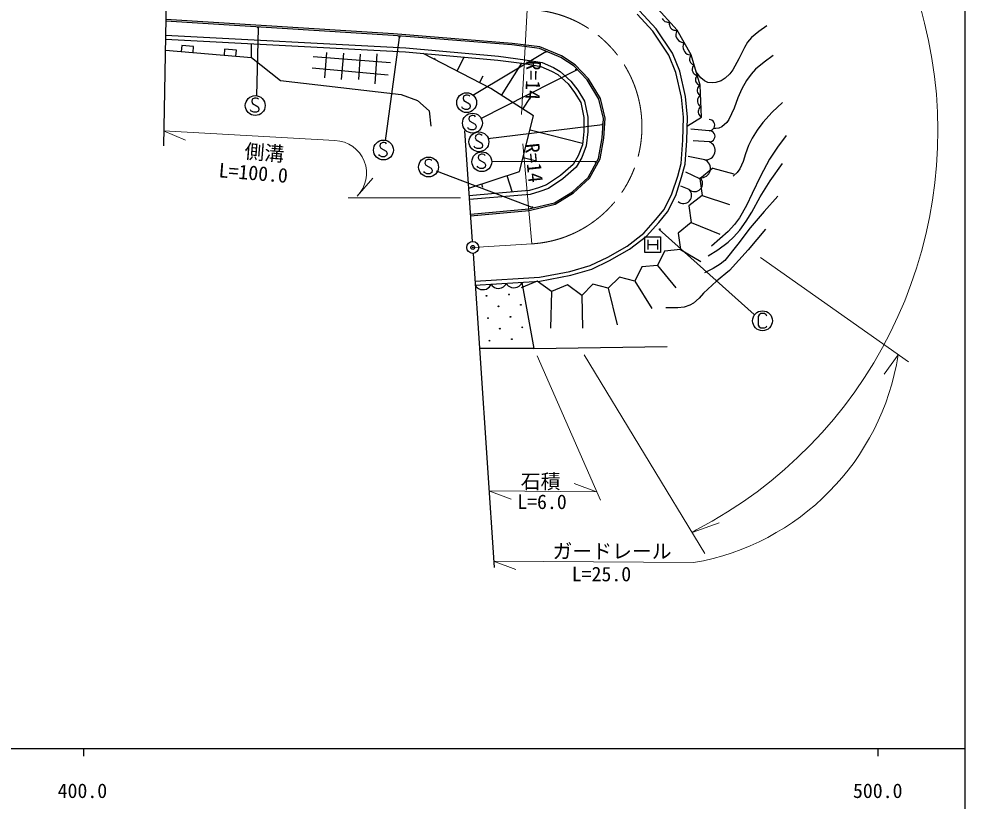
# Model space of a CAD drawing. Units: millimetres, scale not verified. Extents: x 40000 to 680000, y 20000 to 380000.
# Drawn here: x 459850 to 579000, y 198357 to 296905 of the extents above; entities that cross this region are included whole.
import ezdxf
from ezdxf.enums import TextEntityAlignment as Align

# ---------------------------------------------------------------- set-up
doc = ezdxf.new("R2010")
doc.units = ezdxf.units.MM
doc.header["$LTSCALE"] = 1000
doc.header["$PDMODE"] = 32
doc.header["$PDSIZE"] = 500
doc.linetypes.add('CHAIN', pattern=[18.5, 12, -1.5, 3.5, -1.5])
for name, color, linetype, lineweight in [('M-BGD', 7, 'Continuous', 25), ('M-BGD-EXST', 7, 'Continuous', 25), ('M-BMK', 2, 'CHAIN', 13), ('M-BMK-OTRS', 5, 'Continuous', 25), ('M-BMK-SRVR', 3, 'Continuous', 25), ('M-STR-HTXT', 7, 'Continuous', 13), ('M-STR-STRC', 7, 'Continuous', 25), ('M-TTL-BAND', 7, 'Continuous', 25)]:
    doc.layers.add(name, color=color, linetype=linetype, lineweight=lineweight)
doc.layers.add('M-OTRS', color=6, linetype='Continuous')
doc.styles.add('ＭＳ ゴシック', font='')
doc.styles.get('ＭＳ ゴシック').set_extended_font_data('MS Gothic')

msp = doc.modelspace()

# ---------------------------------------------------------------- linework, layer by layer
at = {"layer": 'M-BGD'}
for p, q in [((540094, 295672), (538018, 297903)), ((542746, 295489), (539911, 298602)), ((539700, 295361), (537703, 297508)), ((540866, 296972), (540958, 296829)), ((540958, 296829), (541071, 296704)), ((541071, 296704), (541205, 296599)), ((542141, 292585), (540094, 295672)), ((541205, 296599), (541380, 296531)), ((541380, 296531), (541518, 296505)), ((541518, 296505), (541636, 296500)), ((541636, 296500), (541796, 296532)), ((541750, 296375), (541744, 296257)), ((541744, 296257), (541757, 296117)), ((541796, 296532), (541750, 296375)), ((541757, 296117), (541808, 295937)), ((541808, 295937), (541901, 295794)), ((541901, 295794), (542014, 295669)), ((542014, 295669), (542148, 295564)), ((542148, 295564), (542323, 295496)), ((542323, 295496), (542460, 295470)), ((542579, 295465), (542739, 295497)), ((478319, 294373), (508528, 292757)), ((478328, 294873), (508564, 293256)), ((541697, 292350), (539700, 295361)), ((542460, 295470), (542579, 295465)), ((542604, 295158), (542581, 294980)), ((542581, 294980), (542595, 294738)), ((542595, 294738), (542671, 294533)), ((542644, 295306), (542604, 295158)), ((542746, 295489), (542644, 295306)), ((542671, 294533), (542778, 294346)), ((544526, 292375), (542746, 295489)), ((542778, 294346), (542916, 294176)), ((480346, 293560), (480281, 292812)), ((481840, 293431), (480346, 293560)), ((481776, 292684), (481840, 293431)), ((489142, 292049), (489142, 293727)), ((508564, 293256), (520227, 292196)), ((542916, 294176), (543117, 294042)), ((543117, 294042), (543282, 293970)), ((543282, 293970), (543430, 293930)), ((543430, 293930), (543640, 293926)), ((543497, 293595), (543474, 293417)), ((543474, 293417), (543488, 293176)), ((543488, 293176), (543564, 292970)), ((543537, 293743), (543497, 293595)), ((543640, 293926), (543537, 293743)), ((478294, 292984), (489142, 292049)), ((485754, 293093), (485690, 292346)), ((487249, 292964), (485754, 293093)), ((487184, 292217), (487249, 292964)), ((489142, 292049), (492778, 289158)), ((496906, 292168), (506626, 291393)), ((498597, 292661), (498315, 289492)), ((500710, 292591), (500428, 289280)), ((502823, 292450), (502611, 289280)), ((504936, 292520), (504654, 288717)), ((508528, 292757), (520173, 291699)), ((519263, 288132), (510774, 292553)), ((512189, 291816), (512279, 291991)), ((515018, 290343), (515926, 292085)), ((520227, 292196), (523599, 291768)), ((542595, 290153), (541697, 292350)), ((543074, 290304), (542141, 292585)), ((543564, 292970), (543671, 292783)), ((543671, 292783), (543809, 292613)), ((543809, 292613), (544010, 292479)), ((544010, 292479), (544175, 292408)), ((544175, 292408), (544323, 292367)), ((544323, 292046), (544291, 291875)), ((544323, 292367), (544533, 292363)), ((544369, 292168), (544323, 292046)), ((544422, 292264), (544369, 292168)), ((544526, 292375), (544422, 292264)), ((545629, 288552), (544526, 292375)), ((496765, 290760), (506344, 289844)), ((520173, 291699), (523525, 291273)), ((520615, 287269), (523196, 291315)), ((523525, 291273), (525583, 290921)), ((523599, 291768), (525729, 291404)), ((525583, 290921), (526938, 290323)), ((525729, 291404), (527163, 290770)), ((527163, 290770), (528008, 290290)), ((544291, 291875), (544309, 291718)), ((544309, 291718), (544353, 291568)), ((544353, 291568), (544421, 291425)), ((544421, 291425), (544539, 291297)), ((544539, 291297), (544643, 291219)), ((544668, 290772), (544634, 290587)), ((544643, 291219), (544740, 291165)), ((544717, 290903), (544668, 290772)), ((544775, 291007), (544717, 290903)), ((544740, 291165), (544886, 291126)), ((544886, 291126), (544775, 291007)), ((517848, 288869), (518302, 289740)), ((526938, 290323), (527712, 289883)), ((527712, 289883), (528996, 288705)), ((528008, 290290), (529365, 289045)), ((543294, 287058), (542595, 290153)), ((543789, 287137), (543074, 290304)), ((544634, 290587), (544653, 290418)), ((544653, 290418), (544700, 290257)), ((544700, 290257), (544773, 290103)), ((544773, 290103), (544901, 289965)), ((544901, 289965), (545013, 289881)), ((545013, 289881), (545117, 289823)), ((545118, 289574), (545072, 289452)), ((545117, 289823), (545274, 289781)), ((545171, 289670), (545118, 289574)), ((545274, 289781), (545171, 289670)), ((492778, 289158), (507979, 287386)), ((528996, 288705), (529821, 287652)), ((529365, 289045), (530233, 287936)), ((545072, 289452), (545040, 289281)), ((545040, 289281), (545058, 289124)), ((545058, 289124), (545102, 288974)), ((545102, 288974), (545170, 288831)), ((545170, 288831), (545288, 288703)), ((545288, 288703), (545392, 288624)), ((545429, 288387), (545356, 288279)), ((545392, 288624), (545488, 288571)), ((545503, 288468), (545429, 288387)), ((545488, 288571), (545635, 288532)), ((545629, 288552), (545503, 288468)), ((545817, 284544), (545629, 288552)), ((507979, 287386), (510031, 286640)), ((524672, 284681), (519263, 288132)), ((529821, 287652), (530594, 286364)), ((530233, 287936), (531067, 286548)), ((545285, 288120), (545266, 287962)), ((545266, 287962), (545274, 287807)), ((545274, 287807), (545307, 287652)), ((545356, 288279), (545285, 288120)), ((545307, 287652), (545392, 287500)), ((545392, 287500), (545475, 287400)), ((545554, 287163), (545474, 287075)), ((545475, 287400), (545557, 287325)), ((545690, 287254), (545554, 287163)), ((545557, 287325), (545690, 287254)), ((510031, 286640), (511523, 285334)), ((523320, 285544), (524260, 287018)), ((530594, 286364), (530980, 284474)), ((531067, 286548), (531480, 284524)), ((543544, 284511), (543294, 287058)), ((544045, 284527), (543789, 287137)), ((545319, 286788), (545299, 286619)), ((545299, 286619), (545307, 286451)), ((545307, 286451), (545343, 286284)), ((545395, 286959), (545319, 286788)), ((545343, 286284), (545435, 286120)), ((545474, 287075), (545395, 286959)), ((545435, 286120), (545524, 286012)), ((545524, 286012), (545612, 285932)), ((511523, 285334), (511709, 283376)), ((545411, 285422), (545393, 285265)), ((545393, 285265), (545400, 285110)), ((545400, 285110), (545433, 284955)), ((545482, 285582), (545411, 285422)), ((545433, 284955), (545519, 284803)), ((545555, 285690), (545482, 285582)), ((545519, 284803), (545601, 284703)), ((545629, 285771), (545555, 285690)), ((545612, 285932), (545756, 285855)), ((545756, 285855), (545629, 285771)), ((522900, 277687), (524672, 284681)), ((530980, 284474), (530980, 282713)), ((531480, 284524), (531480, 282687)), ((543444, 281616), (543544, 284511)), ((543943, 281590), (544045, 284527)), ((544063, 283417), (545817, 284544)), ((545601, 284703), (545683, 284628)), ((545683, 284628), (545816, 284557)), ((516953, 268860), (516025, 282794)), ((524229, 282933), (530820, 281263)), ((530980, 282713), (530809, 281038)), ((531480, 282687), (531299, 280923)), ((546788, 282822), (544460, 283000)), ((543240, 278674), (543444, 281616)), ((543735, 278590), (543943, 281590)), ((546819, 281412), (544772, 281544)), ((530809, 281038), (530293, 279663)), ((531299, 280923), (530747, 279449)), ((523343, 279436), (525025, 279010)), ((530293, 279663), (529649, 278547)), ((530747, 279449), (530040, 278224)), ((546224, 279158), (544148, 279568)), ((516505, 275586), (522900, 277687)), ((529649, 278547), (528060, 277172)), ((530040, 278224), (528363, 276773)), ((542809, 277095), (543240, 278674)), ((543289, 276953), (543735, 278590)), ((547231, 278082), (545577, 276762)), ((547231, 278082), (549868, 277384)), ((521301, 277162), (521982, 275090)), ((528060, 277172), (526299, 276004)), ((528363, 276773), (526528, 275556)), ((542091, 274846), (542809, 277095)), ((542555, 274655), (543289, 276953)), ((545577, 276762), (543836, 277592)), ((545577, 276762), (545876, 274667)), ((518104, 276111), (518233, 275717)), ((524151, 275274), (522648, 275145)), ((525268, 275617), (524151, 275274)), ((526299, 276004), (525268, 275617)), ((526528, 275556), (525429, 275144)), ((544251, 275400), (543212, 275824)), ((522648, 275145), (516568, 274631)), ((522690, 274647), (516602, 274132)), ((524247, 274780), (522690, 274647)), ((525429, 275144), (524247, 274780)), ((541087, 272884), (542091, 274846)), ((541508, 272609), (542555, 274655)), ((545876, 274667), (544222, 273346)), ((545876, 274667), (549348, 273536)), ((540034, 271593), (541087, 272884)), ((544222, 273346), (544521, 271251)), ((540415, 271269), (541508, 272609)), ((538551, 269918), (540034, 271593)), ((538894, 269551), (540415, 271269)), ((544521, 271251), (542867, 269931)), ((544521, 271251), (548100, 269792)), ((536446, 268291), (538551, 269918)), ((536723, 267874), (538894, 269551)), ((542867, 269931), (543166, 267836)), ((534006, 266904), (536446, 268291)), ((531805, 265851), (534006, 266904)), ((534237, 266460), (536723, 267874)), ((541158, 267663), (540287, 265846)), ((543166, 267836), (541158, 267663)), ((543166, 267836), (545708, 266360)), ((529221, 265086), (531805, 265851)), ((531985, 265383), (534237, 266460)), ((540287, 265846), (538278, 265673)), ((540287, 265846), (542588, 263031)), ((525393, 264368), (529221, 265086)), ((525456, 263871), (529338, 264599)), ((529338, 264599), (531985, 265383)), ((538278, 265673), (537407, 263856)), ((517244, 263343), (525456, 263871)), ((517287, 263846), (525393, 264368)), ((517320, 263347), (517452, 263155)), ((519209, 263264), (519316, 263471)), ((519316, 263471), (519442, 263288)), ((521004, 263271), (521110, 263392)), ((521110, 263392), (521212, 263589)), ((521212, 263589), (521345, 263396)), ((521345, 263396), (521472, 263284)), ((522837, 263248), (522989, 263378)), ((522989, 263378), (523101, 263505)), ((525134, 263865), (523096, 263009)), ((523101, 263505), (523209, 263712)), ((523199, 263712), (524690, 255387)), ((526907, 262543), (525134, 263865)), ((528945, 263399), (526907, 262543)), ((530717, 262077), (528945, 263399)), ((532136, 263478), (530717, 262077)), ((534062, 262967), (532136, 263478)), ((535481, 264367), (534062, 262967)), ((537407, 263856), (535481, 264367)), ((537407, 263856), (539572, 260431)), ((517452, 263155), (517579, 263043)), ((517579, 263043), (517746, 262933)), ((517746, 262933), (517993, 262828)), ((517993, 262828), (518235, 262803)), ((518235, 262803), (518475, 262818)), ((518475, 262818), (518712, 262873)), ((518712, 262873), (518944, 263007)), ((518944, 263007), (519096, 263137)), ((519096, 263137), (519209, 263264)), ((519442, 263288), (519562, 263182)), ((519562, 263182), (519721, 263077)), ((519721, 263077), (519956, 262978)), ((519956, 262978), (520186, 262954)), ((520186, 262954), (520413, 262968)), ((520413, 262968), (520638, 263020)), ((520638, 263020), (520859, 263148)), ((520859, 263148), (521004, 263271)), ((521472, 263284), (521639, 263174)), ((521639, 263174), (521886, 263069)), ((521886, 263069), (522128, 263044)), ((522128, 263044), (522367, 263059)), ((522367, 263059), (522604, 263114)), ((522604, 263114), (522837, 263248)), ((526907, 262543), (526779, 257935)), ((534062, 262967), (535204, 258351)), ((530717, 262077), (530835, 257935)), ((524690, 255387), (517850, 255387)), ((524690, 255387), (541472, 255642))]:
    msp.add_line(p, q, dxfattribs=at)
for points in [[(554027, 296040), (553014, 295339), (552103, 294565), (551612, 293986), (551205, 293323), (550511, 291867), (549741, 290480), (549360, 289983), (548772, 289423), (548264, 289108), (547629, 288893), (547219, 288846), (546621, 288912), (546182, 289109), (545728, 289488), (545079, 290291)], [(554827, 292291), (553680, 291459), (552616, 290553), (552050, 289940), (551469, 289135), (550884, 288082), (550398, 286966), (549927, 285670), (549259, 284220), (548978, 283842), (548358, 283291), (547994, 283128), (547631, 283079), (547328, 283092)], [(556025, 286387), (554721, 285137), (553535, 283848), (552815, 282895), (552187, 281873), (551747, 280964), (551363, 279919), (551046, 278934), (550642, 278018), (550305, 277540), (549847, 277114), (549801, 277077)], [(556473, 282205), (555390, 280764), (554373, 279224), (553249, 277103), (552207, 274910), (551475, 273402), (550577, 271842), (549951, 270996), (549148, 270101), (547063, 268264)], [(546664, 267069), (547859, 267820), (549151, 268760), (549838, 269387), (550630, 270285), (551449, 271431), (552142, 272571), (553210, 274498), (554436, 276487), (556025, 278670)], [(555427, 274587), (553679, 272657), (551942, 270580), (550398, 268513), (548756, 266485), (548142, 265985), (547289, 265471), (546167, 264928)], [(553884, 270405), (551681, 267820), (549313, 265200), (547717, 263875), (546062, 262333), (545515, 261723), (544782, 261074), (544350, 260827), (543621, 260598), (542825, 260505), (541772, 260505), (541329, 260522)]]:
    msp.add_lwpolyline(points, dxfattribs=at)
for centre in [(521566, 262194), (518743, 262019), (520242, 260695), (523065, 260870), (518918, 259196), (521741, 259371), (520417, 257872), (523240, 258047), (519093, 256373), (521916, 256548)]:
    msp.add_circle(centre, 50, dxfattribs=at)
for centre, radius, start, end in [((546772, 283526), 705, 271.27301, 91.27304), ((546803, 282117), 705, 271.27301, 91.27304), ((546348, 280331), 1180, 263.97766, 66.45689), ((545753, 278076), 1180, 263.97766, 66.45689), ((544925, 276165), 1020, 228.59701, 46.38209), ((543548, 274662), 1020, 228.59701, 46.38209)]:
    msp.add_arc(centre, radius, start, end, dxfattribs=at)
at = {"layer": 'M-BGD-EXST'}
for p, q in [((489978, 295754), (489754, 287196)), ((507750, 294577), (505978, 281565)), ((526191, 292761), (517018, 287252)), ((530068, 290435), (517965, 284297)), ((515828, 287157), (515778, 286857)), ((516128, 287307), (515828, 287157)), ((516328, 287307), (516128, 287307)), ((516528, 287257), (516328, 287307)), ((516628, 287157), (516528, 287257)), ((489212, 286789), (489162, 286489)), ((489162, 286489), (489262, 286239)), ((489512, 286939), (489212, 286789)), ((489262, 286239), (489962, 285839)), ((489712, 286939), (489512, 286939)), ((489912, 286889), (489712, 286939)), ((490012, 286789), (489912, 286889)), ((515778, 286857), (515878, 286607)), ((515878, 286607), (516578, 286207)), ((516578, 286207), (516678, 285957)), ((489112, 285289), (489012, 285439)), ((489412, 285139), (489112, 285289)), ((489762, 285139), (489412, 285139)), ((490012, 285289), (489762, 285139)), ((489962, 285839), (490062, 285589)), ((490062, 285589), (490012, 285289)), ((515728, 285657), (515628, 285807)), ((516028, 285507), (515728, 285657)), ((516378, 285507), (516028, 285507)), ((516628, 285657), (516378, 285507)), ((516678, 285957), (516628, 285657)), ((516565, 284577), (516515, 284277)), ((516515, 284277), (516615, 284027)), ((516865, 284727), (516565, 284577)), ((516615, 284027), (517315, 283627)), ((517065, 284727), (516865, 284727)), ((517265, 284677), (517065, 284727)), ((517365, 284577), (517265, 284677)), ((517315, 283627), (517415, 283377)), ((516465, 283077), (516365, 283227)), ((516765, 282927), (516465, 283077)), ((517115, 282927), (516765, 282927)), ((517365, 283077), (517115, 282927)), ((517415, 283377), (517365, 283077)), ((533324, 283560), (518913, 281788)), ((505658, 281335), (505358, 281185)), ((505858, 281335), (505658, 281335)), ((506058, 281285), (505858, 281335)), ((506158, 281185), (506058, 281285)), ((517376, 282218), (517326, 281918)), ((517326, 281918), (517426, 281668)), ((517676, 282368), (517376, 282218)), ((517426, 281668), (518126, 281268)), ((517876, 282368), (517676, 282368)), ((518076, 282318), (517876, 282368)), ((518176, 282218), (518076, 282318)), ((518126, 281268), (518226, 281018)), ((505358, 281185), (505308, 280885)), ((505308, 280885), (505408, 280635)), ((505408, 280635), (506108, 280235)), ((506108, 280235), (506208, 279985)), ((517276, 280718), (517176, 280868)), ((517576, 280568), (517276, 280718)), ((517926, 280568), (517576, 280568)), ((518176, 280718), (517926, 280568)), ((518226, 281018), (518176, 280718)), ((505258, 279685), (505158, 279835)), ((505558, 279535), (505258, 279685)), ((505908, 279535), (505558, 279535)), ((506158, 279685), (505908, 279535)), ((506208, 279985), (506158, 279685)), ((511035, 279047), (510985, 278747)), ((511335, 279197), (511035, 279047)), ((511535, 279197), (511335, 279197)), ((511735, 279147), (511535, 279197)), ((511835, 279047), (511735, 279147)), ((517744, 279711), (517694, 279411)), ((517694, 279411), (517794, 279161)), ((518044, 279861), (517744, 279711)), ((517794, 279161), (518494, 278761)), ((518244, 279861), (518044, 279861)), ((518444, 279811), (518244, 279861)), ((518544, 279711), (518444, 279811)), ((532450, 278886), (519359, 278944)), ((510935, 277547), (510835, 277697)), ((510985, 278747), (511085, 278497)), ((511085, 278497), (511785, 278097)), ((511785, 278097), (511885, 277847)), ((511885, 277847), (511835, 277547)), ((524504, 273134), (512446, 277718)), ((517644, 278211), (517544, 278361)), ((517944, 278061), (517644, 278211)), ((518294, 278061), (517944, 278061)), ((518544, 278211), (518294, 278061)), ((518494, 278761), (518594, 278511)), ((518594, 278511), (518544, 278211)), ((511235, 277397), (510935, 277547)), ((511585, 277397), (511235, 277397)), ((511835, 277547), (511585, 277397)), ((538652, 267469), (538652, 269469)), ((538652, 269469), (540652, 269469)), ((540497, 270377), (552453, 259646)), ((540652, 269469), (540652, 267469)), ((539052, 269069), (539052, 267869)), ((539052, 268469), (540252, 268469)), ((540252, 269069), (540252, 267869)), ((540652, 267469), (538652, 267469)), ((553290, 259772), (553090, 259622)), ((553740, 259772), (553290, 259772)), ((553940, 259622), (553740, 259772)), ((553090, 259622), (552940, 259422)), ((552940, 259422), (552940, 258322)), ((554040, 259472), (553940, 259622)), ((552940, 258322), (553090, 258122)), ((553090, 258122), (553290, 257972)), ((553290, 257972), (553740, 257972)), ((553740, 257972), (553940, 258072)), ((553940, 258072), (554040, 258222))]:
    msp.add_line(p, q, dxfattribs=at)
for centre, radius in [((489987, 295799), 50), ((489987, 295799), 30), ((489987, 295799), 10), ((507790, 294660), 50), ((507790, 294660), 30), ((507790, 294660), 10), ((526236, 292778), 50), ((526236, 292778), 30), ((526236, 292778), 10), ((530027, 290533), 50), ((530027, 290533), 30), ((530027, 290533), 10), ((489612, 285989), 1250), ((516228, 286357), 1250), ((516965, 283777), 1250), ((533361, 283637), 50), ((533361, 283637), 30), ((533361, 283637), 10), ((517776, 281418), 1250), ((505758, 280385), 1250), ((518144, 278911), 1250), ((511435, 278247), 1250), ((532467, 278892), 50), ((532467, 278892), 30), ((532467, 278892), 10), ((524509, 273191), 50), ((524509, 273191), 30), ((524509, 273191), 10), ((540554, 270424), 50), ((540554, 270424), 30), ((540554, 270424), 10), ((553490, 258872), 1250)]:
    msp.add_circle(centre, radius, dxfattribs=at)
at = {"layer": 'M-BMK'}
msp.add_line((517003, 268112), (524458, 268565), dxfattribs=at)
msp.add_arc((523526, 283316), 14780, 273.61726, 88.70016, dxfattribs=at)
at = {"layer": 'M-BMK-OTRS'}
for p, q in [((478411, 299360), (478071, 280914)), ((516953, 268860), (516025, 282794)), ((517052, 267364), (519687, 227796))]:
    msp.add_line(p, q, dxfattribs=at)
at = {"layer": 'M-BMK-SRVR'}
for radius in [750, 30]:
    msp.add_circle((517003, 268112), radius, dxfattribs=at)
at = {"layer": 'M-OTRS'}
msp.add_point((517003, 268112), dxfattribs=at)
at = {"layer": 'M-STR-HTXT'}
for p, q in [((523861, 298092), (523130, 284860)), ((499649, 281574), (478068, 282798)), ((480824, 281614), (478068, 282798)), ((524458, 268565), (523303, 281187)), ((502430, 274566), (504400, 276828)), ((515445, 274343), (501318, 274343)), ((553228, 266858), (571871, 253711)), ((525101, 254465), (533076, 236253)), ((546223, 229572), (531028, 254573)), ((570577, 254573), (568803, 252154)), ((529791, 238382), (532602, 237335)), ((519045, 237435), (532602, 237335)), ((519045, 237435), (521857, 236389)), ((544650, 232187), (548020, 233404)), ((545155, 232515), (544650, 232187)), ((519634, 228598), (544817, 228402)), ((522447, 227556), (519634, 228598))]:
    msp.add_line(p, q, dxfattribs=at)
for centre, radius, start, end in [((518891, 282747), 56684, 297.60229, 81.03457), ((499521, 277468), 4108, 315.06378, 88.22509), ((539437, 259461), 31522, 279.82684, 351.07823)]:
    msp.add_arc(centre, radius, start, end, dxfattribs=at)
at = {"layer": 'M-STR-STRC'}
for p, q in [((507014, 295024), (478365, 296838)), ((507000, 294824), (478361, 296638)), ((521940, 293622), (507000, 294824)), ((521961, 293821), (507014, 295024)), ((525388, 293196), (521940, 293622)), ((525440, 293391), (521961, 293821)), ((528095, 292062), (525388, 293196)), ((528189, 292239), (525440, 293391)), ((529778, 290968), (528095, 292062)), ((529907, 291123), (528189, 292239)), ((531422, 289240), (529778, 290968)), ((531582, 289362), (529907, 291123)), ((532898, 286794), (531422, 289240)), ((533085, 286870), (531582, 289362)), ((533485, 284362), (532898, 286794)), ((533686, 284379), (533085, 286870)), ((533316, 281913), (533485, 284362)), ((533514, 281888), (533686, 284379)), ((532851, 279335), (533316, 281913)), ((533042, 279268), (533514, 281888)), ((531551, 276945), (532851, 279335)), ((531710, 276820), (533042, 279268)), ((529571, 275134), (531551, 276945)), ((529692, 274973), (531710, 276820)), ((527295, 273743), (529571, 275134)), ((527373, 273556), (529692, 274973)), ((516724, 272293), (524076, 272981)), ((524076, 272981), (527295, 273743)), ((524108, 272783), (527373, 273556)), ((516737, 272093), (524108, 272783))]:
    msp.add_line(p, q, dxfattribs=at)
at = {"layer": 'M-TTL-BAND'}
for p, q in [((579000, 20000), (579000, 370000)), ((40000, 205000), (579000, 205000)), ((468000, 205000), (468000, 204000)), ((568000, 205000), (568000, 204000))]:
    msp.add_line(p, q, dxfattribs=at)

# ---------------------------------------------------------------- texts
at = {"layer": 'M-STR-HTXT', "style": 'ＭＳ ゴシック'}
for s, rotation, p in [('R=14', 268.5, (523215, 291706)), ('側溝', 355.4, (488163, 278800)), ('R=14', 275.9, (522994, 281093)), ('L=100.0', 355.3, (484903, 276410))]:
    msp.add_text(s, height=1833, rotation=rotation, dxfattribs=at).set_placement(p, align=Align.BOTTOM_LEFT)
for s, p in [('石積', (523050, 237165)), ('L=6.0', (522603, 234603)), ('ガードレール', (527042, 228379)), ('L=25.0', (529468, 225497))]:
    msp.add_text(s, height=1833, dxfattribs=at).set_placement(p, align=Align.BOTTOM_LEFT)
at = {"layer": 'M-TTL-BAND', "style": 'ＭＳ ゴシック'}
for s, p in [('400.0', (467844, 198195)), ('500.0', (568000, 198195))]:
    msp.add_text(s, height=1833, dxfattribs=at).set_placement(p, align=Align.BOTTOM_CENTER)

doc.saveas('drawing.dxf')
